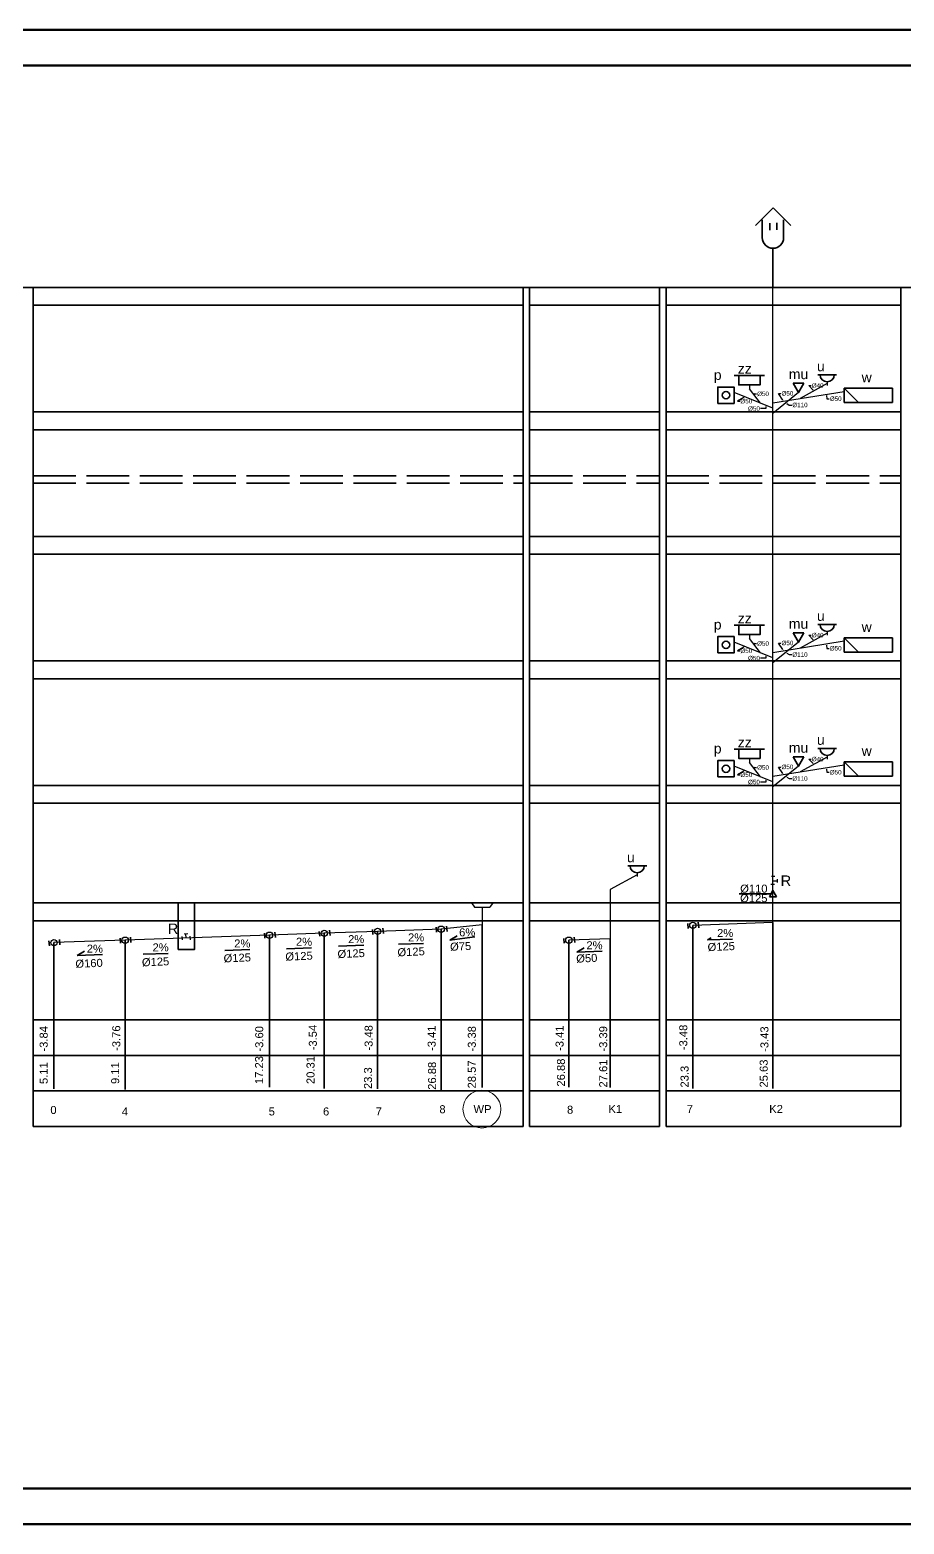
# Model space of a CAD drawing. Header units: millimetres. Extents: x 135 to 13042, y 991 to 8969.
# Drawn here: x 2754.3 to 3000, y 991 to 1411 of the extents above; entities that cross this region are included whole.
import ezdxf
from ezdxf import colors
from ezdxf.entities.mleader import LeaderData, LeaderLine
from ezdxf.math import Vec2, Vec3

# ---------------------------------------------------------------- set-up
doc = ezdxf.new("R2010")
doc.units = ezdxf.units.MM
doc.linetypes.add('ACAD_ISO02W100', pattern=[15, 12, -3])
doc.layers.add('kanalizacja', color=7, linetype='Continuous', true_color=0xb06239)
doc.layers.add('PDF _Geometria', color=7, linetype='Continuous')
doc.styles.add('numery działek', font='arial.ttf', dxfattribs={"height": 15})
doc.styles.get("Standard").update_dxf_attribs({"font": 'arial.ttf'})

msp = doc.modelspace()

# ---------------------------------------------------------------- linework, layer by layer
at = {"linetype": 'ByBlock', "lineweight": 70}
for p, q in [((3261.23, 1400.99), (2191.23, 1400.99)), ((2191.23, 1000.99), (3261.23, 1000.99))]:
    msp.add_line(p, q, dxfattribs=at)
at = {"linetype": 'ByBlock', "lineweight": 35}
for p, q in [((2958.21, 1356.03), (2963.16, 1360.98)), ((2963.16, 1360.98), (2968.11, 1356.03)), ((2960.11, 1352.6), (2960.11, 1357.6)), ((2962.21, 1356.7), (2962.21, 1354.68)), ((2964.17, 1356.75), (2964.17, 1354.76)), ((2966.11, 1352.6), (2966.11, 1357.6)), ((2963.11, 1338.6), (2963.11, 1349.6)), ((2892.87, 1102.75), (2892.87, 1338.6)), ((2931.25, 1102.75), (2931.25, 1338.6)), ((2999.04, 1102.75), (2999.04, 1338.6)), ((2996.67, 1236.11), (2996.67, 1240.11)), ((2894.72, 1233.6), (2931.25, 1233.6)), ((2933.1, 1233.6), (2999.04, 1233.6)), ((2894.72, 1228.6), (2931.25, 1228.6)), ((2933.1, 1228.6), (2999.04, 1228.6)), ((2996.67, 1201.26), (2996.67, 1205.26)), ((2755.18, 1198.6), (2892.87, 1198.6)), ((2894.72, 1198.6), (2931.25, 1198.6)), ((2933.1, 1198.6), (2999.04, 1198.6)), ((2755.18, 1193.6), (2892.87, 1193.6)), ((2894.72, 1193.6), (2931.25, 1193.6)), ((2933.1, 1193.6), (2999.04, 1193.6)), ((2962.61, 1168.19), (2953.6, 1168.19)), ((2963.11, 1169.05), (2962.11, 1167.32)), ((2964.11, 1167.32), (2963.11, 1169.05)), ((2755.18, 1165.6), (2892.87, 1165.6)), ((2892.87, 1165.6), (2892.87, 1160.6)), ((2894.72, 1165.6), (2931.25, 1165.6)), ((2933.1, 1165.6), (2999.04, 1165.6)), ((2962.11, 1167.32), (2964.11, 1167.32)), ((2892.87, 1160.6), (2755.18, 1160.6)), ((2881.36, 1159.44), (2881.36, 1113.68)), ((2894.72, 1160.6), (2931.25, 1160.6)), ((2933.1, 1160.6), (2999.04, 1160.6)), ((2939.29, 1158.44), (2939.17, 1159.81)), ((2940.58, 1159.29), (2940.58, 1113.44)), ((2942.1, 1160.16), (2942.24, 1158.64)), ((2963.11, 1160.07), (2963.11, 1113.41)), ((2762.54, 1155.3), (2762.67, 1153.78)), ((2779.73, 1154.28), (2779.61, 1155.65)), ((2781.02, 1155.13), (2781.02, 1113.14)), ((2782.54, 1156), (2782.67, 1154.48)), ((2820.31, 1155.69), (2820.19, 1157.07)), ((2821.6, 1156.54), (2821.6, 1113.8)), ((2823.12, 1157.42), (2823.26, 1155.9)), ((2835.7, 1156.23), (2835.58, 1157.6)), ((2836.99, 1157.08), (2836.99, 1113.47)), ((2838.51, 1157.96), (2838.65, 1156.44)), ((2850.67, 1156.75), (2850.55, 1158.13)), ((2851.97, 1157.6), (2851.97, 1113.31)), ((2853.48, 1158.48), (2853.62, 1156.96)), ((2868.57, 1157.38), (2868.45, 1158.75)), ((2869.86, 1158.23), (2869.86, 1113)), ((2871.38, 1159.1), (2871.52, 1157.58)), ((2872.31, 1155.16), (2874.37, 1156.36)), ((2879.31, 1156.03), (2872.31, 1155.16)), ((2904.45, 1154.27), (2904.33, 1155.64)), ((2905.74, 1155.12), (2905.74, 1113.85)), ((2907.26, 1155.99), (2907.39, 1154.47)), ((2917.38, 1155.52), (2917.38, 1113.72)), ((2944.74, 1155.2), (2945.77, 1155.79)), ((2951.78, 1155.45), (2944.74, 1155.2)), ((2759.73, 1153.58), (2759.61, 1154.95)), ((2761.02, 1154.43), (2761.02, 1113.34)), ((2767.57, 1150.81), (2769.63, 1152)), ((2774.62, 1151.06), (2767.57, 1150.81)), ((2793.11, 1151.41), (2786.06, 1151.16)), ((2816.06, 1152.51), (2809.01, 1152.26)), ((2833.42, 1153), (2826.38, 1152.74)), ((2848.07, 1153.73), (2841.03, 1153.48)), ((2864.92, 1154.22), (2857.88, 1153.97)), ((2908.01, 1151.76), (2910.07, 1152.95)), ((2915.06, 1152.01), (2908.01, 1151.76)), ((2755.18, 1132.75), (2892.87, 1132.75)), ((2894.72, 1132.75), (2931.25, 1132.75)), ((2933.1, 1132.75), (2999.04, 1132.75)), ((2755.18, 1122.75), (2892.87, 1122.75)), ((2894.72, 1122.75), (2931.25, 1122.75)), ((2933.1, 1122.75), (2999.04, 1122.75)), ((2755.18, 1112.75), (2892.87, 1112.75)), ((2894.72, 1112.75), (2931.25, 1112.75)), ((2933.1, 1112.75), (2999.04, 1112.75)), ((2755.18, 1102.75), (2892.87, 1102.75)), ((2894.72, 1102.75), (2931.25, 1102.75)), ((2933.1, 1102.75), (2999.04, 1102.75))]:
    msp.add_line(p, q, dxfattribs=at)
at = {"lineweight": 35}
for p, q in [((2325.14, 1338.6), (3211.55, 1338.6)), ((2755.18, 1333.6), (2892.87, 1333.6)), ((2894.72, 1333.6), (2931.25, 1333.6)), ((2933.1, 1333.6), (2999.04, 1333.6)), ((2953.47, 1313.83), (2952.22, 1313.83)), ((2959.49, 1313.83), (2960.74, 1313.83)), ((2971.78, 1311.67), (2968.78, 1311.67)), ((2968.78, 1311.67), (2970.28, 1309.07)), ((2970.28, 1309.07), (2971.78, 1311.67)), ((2981.01, 1314.06), (2975.68, 1314.06)), ((2983.14, 1306.27), (2983.14, 1310.27)), ((2983.14, 1310.27), (2996.67, 1310.27)), ((2983.14, 1310.27), (2987.14, 1306.27)), ((2996.67, 1306.27), (2983.14, 1306.27)), ((2996.67, 1310.27), (2996.67, 1306.27)), ((2755.18, 1303.6), (2892.87, 1303.6)), ((2894.72, 1303.6), (2931.25, 1303.6)), ((2933.1, 1303.6), (2999.04, 1303.6)), ((2755.18, 1298.6), (2892.87, 1298.6)), ((2894.72, 1298.6), (2931.25, 1298.6)), ((2933.1, 1298.6), (2999.04, 1298.6)), ((2755.18, 1268.6), (2892.87, 1268.6)), ((2894.72, 1268.6), (2931.25, 1268.6)), ((2933.1, 1268.6), (2999.04, 1268.6)), ((2755.18, 1263.6), (2892.87, 1263.6)), ((2894.72, 1263.6), (2931.25, 1263.6)), ((2933.1, 1263.6), (2999.04, 1263.6)), ((2953.47, 1243.67), (2952.22, 1243.67)), ((2959.49, 1243.67), (2960.74, 1243.67)), ((2981.01, 1243.9), (2975.68, 1243.9)), ((2971.78, 1241.51), (2968.78, 1241.51)), ((2968.78, 1241.51), (2970.28, 1238.91)), ((2970.28, 1238.91), (2971.78, 1241.51)), ((2983.14, 1236.11), (2983.14, 1240.11)), ((2983.14, 1240.11), (2996.67, 1240.11)), ((2983.14, 1240.11), (2987.14, 1236.11)), ((2996.67, 1236.11), (2983.14, 1236.11)), ((2755.18, 1233.6), (2892.87, 1233.6)), ((2755.18, 1228.6), (2892.87, 1228.6)), ((2953.47, 1208.83), (2952.22, 1208.83)), ((2959.49, 1208.83), (2960.74, 1208.83)), ((2971.78, 1206.67), (2968.78, 1206.67)), ((2968.78, 1206.67), (2970.28, 1204.07)), ((2970.28, 1204.07), (2971.78, 1206.67)), ((2981.01, 1209.05), (2975.68, 1209.05)), ((2983.14, 1201.26), (2983.14, 1205.26)), ((2983.14, 1205.26), (2996.67, 1205.26)), ((2983.14, 1205.26), (2987.14, 1201.26)), ((2996.67, 1201.26), (2983.14, 1201.26)), ((2927.61, 1176.04), (2922.29, 1176.04))]:
    msp.add_line(p, q, dxfattribs=at)
at = {"linetype": 'ACAD_ISO02W100', "lineweight": 35}
for p, q in [((2755.18, 1285.65), (2892.87, 1285.65)), ((2894.72, 1285.65), (2931.25, 1285.65)), ((2933.1, 1285.65), (2999.04, 1285.65)), ((2755.18, 1283.6), (2892.87, 1283.6)), ((2894.72, 1283.6), (2931.25, 1283.6)), ((2933.1, 1283.6), (2999.04, 1283.6))]:
    msp.add_line(p, q, dxfattribs=at)
at = {"linetype": 'ByBlock', "lineweight": 70}
msp.add_lwpolyline([(2171.23, 990.99), (2171.23, 1410.99), (3271.23, 1410.99), (3271.23, 990.99), (2171.23, 990.99)], dxfattribs=at)
at = {"lineweight": 35}
for points in [[(2755.18, 1102.75), (2755.18, 1193.6), (2755.18, 1198.6), (2755.18, 1228.6), (2755.18, 1233.6), (2755.18, 1263.6), (2755.18, 1268.6), (2755.18, 1298.6), (2755.18, 1303.6), (2755.18, 1333.6), (2755.18, 1338.6)], [(2894.72, 1102.75), (2894.72, 1193.6), (2894.72, 1198.6), (2894.72, 1228.6), (2894.72, 1233.6), (2894.72, 1263.6), (2894.72, 1268.6), (2894.72, 1298.6), (2894.72, 1303.6), (2894.72, 1333.6), (2894.72, 1338.6)], [(2933.1, 1102.75), (2933.1, 1193.6), (2933.1, 1198.6), (2933.1, 1228.6), (2933.1, 1233.6), (2933.1, 1263.6), (2933.1, 1268.6), (2933.1, 1298.6), (2933.1, 1303.6), (2933.1, 1333.6), (2933.1, 1338.6)]]:
    msp.add_lwpolyline(points, dxfattribs=at)
for points in [[(2947.6, 1306.01), (2952.19, 1306.01), (2952.19, 1310.61), (2947.6, 1310.61)], [(2959.49, 1313.83), (2953.47, 1313.83), (2953.47, 1311.2), (2959.49, 1311.2)], [(2959.49, 1243.67), (2953.47, 1243.67), (2953.47, 1241.04), (2959.49, 1241.04)], [(2947.6, 1235.85), (2952.19, 1235.85), (2952.19, 1240.45), (2947.6, 1240.45)], [(2947.6, 1201.01), (2952.19, 1201.01), (2952.19, 1205.61), (2947.6, 1205.61)], [(2959.49, 1208.83), (2953.47, 1208.83), (2953.47, 1206.2), (2959.49, 1206.2)]]:
    msp.add_lwpolyline(points, close=True, dxfattribs=at)
at = {"linetype": 'ByBlock', "lineweight": 35}
msp.add_lwpolyline([(2795.89, 1152.55), (2800.54, 1152.55), (2800.54, 1165.6), (2795.89, 1165.6)], close=True, dxfattribs=at)
at = {"lineweight": 35}
for centre in [(2949.9, 1308.31), (2949.9, 1238.15), (2949.9, 1203.31)]:
    msp.add_circle(centre, 1.04, dxfattribs=at)
at = {"linetype": 'ByBlock', "lineweight": 35}
msp.add_arc((2963.11, 1352.6), 3, 180, 0, dxfattribs=at)
at = {"lineweight": 35}
for centre in [(2978.34, 1314.06), (2978.34, 1243.9), (2978.34, 1209.05), (2924.94, 1176.04)]:
    msp.add_arc(centre, 2, 180, 0, dxfattribs=at)
at = {"layer": 'kanalizacja', "linetype": 'ByBlock', "lineweight": 25}
for p, q in [((2963.11, 1160.07), (2963.11, 1338.6)), ((2963.67, 1172.99), (2962.67, 1172.99)), ((2963.11, 1171.81), (2964.31, 1171.81)), ((2964.31, 1172.31), (2964.31, 1171.31)), ((2917.38, 1169.4), (2917.38, 1165.6)), ((2963.55, 1170.74), (2962.55, 1170.74)), ((2878.36, 1165.6), (2884.36, 1165.6)), ((2878.36, 1165.6), (2879.22, 1164.37)), ((2879.22, 1164.37), (2883.5, 1164.37)), ((2881.36, 1164.37), (2881.36, 1159.44)), ((2884.36, 1165.6), (2883.5, 1164.37)), ((2917.38, 1165.6), (2917.38, 1155.52)), ((2881.36, 1159.44), (2869.86, 1158.23)), ((2963.11, 1160.07), (2940.58, 1159.29)), ((2781.02, 1155.13), (2761.02, 1154.43)), ((2821.6, 1156.54), (2781.02, 1155.13)), ((2796.98, 1156.18), (2797.06, 1155.19)), ((2797.6, 1156.88), (2798.6, 1156.96)), ((2798.21, 1155.73), (2798.1, 1156.92)), ((2799.24, 1156.26), (2799.32, 1155.26)), ((2836.99, 1157.08), (2821.6, 1156.54)), ((2851.97, 1157.6), (2836.99, 1157.08)), ((2869.86, 1158.23), (2851.97, 1157.6)), ((2917.38, 1155.52), (2905.74, 1155.12))]:
    msp.add_line(p, q, dxfattribs=at)
at = {"layer": 'kanalizacja', "lineweight": 25}
for p, q in [((2956.48, 1311.2), (2956.48, 1310.08)), ((2978.34, 1311.56), (2970.77, 1307.41)), ((2978.34, 1312.06), (2978.34, 1311.06)), ((2963.11, 1304.65), (2952.19, 1309.03)), ((2959.59, 1306.06), (2956.48, 1310.08)), ((2963.11, 1306.19), (2983.14, 1309.38)), ((2970.28, 1309.07), (2963.11, 1303.21)), ((2956.48, 1241.04), (2956.48, 1239.92)), ((2959.59, 1235.91), (2956.48, 1239.92)), ((2963.11, 1236.03), (2983.14, 1239.22)), ((2978.34, 1241.4), (2970.77, 1237.25)), ((2978.34, 1241.9), (2978.34, 1240.9)), ((2963.11, 1234.49), (2952.19, 1238.87)), ((2970.28, 1238.91), (2963.11, 1233.06)), ((2956.48, 1206.2), (2956.48, 1205.07)), ((2978.34, 1206.55), (2970.77, 1202.41)), ((2978.34, 1207.05), (2978.34, 1206.05)), ((2963.11, 1199.65), (2952.19, 1204.03)), ((2959.59, 1201.06), (2956.48, 1205.07)), ((2963.11, 1201.19), (2983.14, 1204.38)), ((2970.28, 1204.07), (2963.11, 1198.21)), ((2924.94, 1173.54), (2917.38, 1169.4)), ((2924.94, 1174.04), (2924.94, 1173.04))]:
    msp.add_line(p, q, dxfattribs=at)
at = {"layer": 'kanalizacja', "linetype": 'ByBlock', "lineweight": 25}
for centre in [(2940.58, 1159.29), (2761.02, 1154.43), (2781.02, 1155.13), (2821.6, 1156.54), (2836.99, 1157.08), (2851.97, 1157.6), (2869.86, 1158.23), (2905.74, 1155.12)]:
    msp.add_circle(centre, 0.88, dxfattribs=at)
at = {"layer": 'PDF _Geometria', "lineweight": 9}
msp.add_circle((2881.3, 1107.64), 5.32, dxfattribs=at)

# ---------------------------------------------------------------- texts
at = {"lineweight": 35, "style": 'numery działek'}
for s, width, insert, char_height, attachment_point in [('p', 28.3408, (2948.66, 1315.41), 2.81, 3), ('zz', 28.3408, (2957.15, 1317.17), 2.812, 3), ('mu', 28.3408, (2973.02, 1315.64), 2.812, 3), ('u', 28.3408, (2977.65, 1317.85), 2.81, 3), ('w', 28.3408, (2990.87, 1314.73), 2.81, 3), ('p', 28.3408, (2948.66, 1245.25), 2.81, 3), ('zz', 28.3408, (2957.15, 1247.01), 2.812, 3), ('mu', 28.3408, (2973.02, 1245.48), 2.812, 3), ('u', 28.3408, (2977.65, 1247.69), 2.81, 3), ('w', 28.3408, (2990.87, 1244.57), 2.81, 3), ('p', 28.3408, (2948.66, 1210.41), 2.81, 3), ('zz', 28.3408, (2957.15, 1212.16), 2.812, 3), ('mu', 28.3408, (2973.02, 1210.63), 2.812, 3), ('u', 28.3408, (2977.65, 1212.85), 2.81, 3), ('w', 28.3408, (2990.87, 1209.73), 2.81, 3), ('u', 28.3408, (2924.25, 1179.83), 2.81, 3), ('%%C125', 48.7081, (2953.87, 1168.05), 2.25, 1), ('%%C110', 48.7081, (2953.89, 1170.74), 2.25, 1), ('2%', 48.7081, (2811.68, 1155.32), 2.25, 1), ('2%', 48.7081, (2829.04, 1155.81), 2.25, 1), ('2%', 48.7081, (2843.69, 1156.54), 2.25, 1), ('2%', 48.7081, (2860.54, 1157.03), 2.25, 1), ('6%', 48.7081, (2874.9, 1158.46), 2.25, 1), ('2%', 48.7081, (2947.4, 1158.26), 2.25, 1), ('2%', 48.7081, (2770.24, 1153.87), 2.25, 1), ('2%', 48.7081, (2788.73, 1154.22), 2.25, 1), ('2%', 48.7081, (2910.68, 1154.82), 2.25, 1)]:
    msp.add_mtext_dynamic_manual_height_columns(s, width=width, gutter_width=75, heights=[0], dxfattribs=dict(at, insert=insert, char_height=char_height, attachment_point=attachment_point))
at = {"lineweight": 35, "char_height": 2.25, "attachment_point": 1, "style": 'numery działek'}
for s, width, insert, rotation in [('%%C125', 48.7081, (2808.65, 1151.11), 2.4592), ('%%C125', 48.7081, (2826.01, 1151.6), 2.4592), ('%%C125', 48.7081, (2840.66, 1152.33), 2.4592), ('%%C125', 48.7081, (2857.51, 1152.82), 2.4592), ('%%C75', 48.7081, (2872.3, 1154.39), 2.4592), ('%%C50', 48.7081, (2907.76, 1151.05), 2.4592), ('%%C125', 48.7081, (2944.68, 1154.28), 2.4592), ('%%C160', 48.7081, (2766.99, 1149.59), 2.4592), ('%%C125', 48.7081, (2785.69, 1150.01), 2.4592), ('-3.84', 10.1349, (2757, 1123.82), 90), ('-3.76', 10.1349, (2777.41, 1124), 90), ('-3.60', 10.1349, (2817.59, 1123.82), 90), ('-3.54', 10.1349, (2832.65, 1124.17), 90), ('-3.48', 10.1349, (2848.33, 1124.08), 90), ('-3.41', 10.1349, (2866.05, 1123.99), 90), ('-3.38', 10.1349, (2877.34, 1123.82), 90), ('-3.41', 10.1349, (2902, 1124), 90), ('-3.39', 10.1349, (2914.27, 1123.82), 90), ('-3.48', 10.1349, (2936.77, 1124.21), 90), ('-3.43', 10.1349, (2959.58, 1123.73), 90), ('17.23', 10.1349, (2817.55, 1114.69), 90), ('20.31', 10.1349, (2832, 1114.69), 90), ('26.88', 10.1349, (2902.39, 1113.98), 90), ('27.61', 10.1349, (2914.27, 1113.71), 90), ('25.63', 10.1349, (2959.38, 1113.71), 90), ('5.11', 10.1349, (2757, 1114.69), 90), ('9.11', 10.1349, (2777.09, 1114.69), 90), ('23.3', 10.1349, (2848.15, 1113.28), 90), ('26.88', 10.1349, (2866.16, 1113.08), 90), ('28.57', 10.1349, (2877.34, 1113.46), 90), ('23.3', 10.1349, (2937.13, 1113.71), 90)]:
    msp.add_mtext_dynamic_manual_height_columns(s, width=width, gutter_width=75, heights=[0], dxfattribs=dict(at, insert=insert, rotation=rotation))
at = {"layer": 'kanalizacja', "linetype": 'ByBlock', "lineweight": 25, "char_height": 2.95, "attachment_point": 1, "style": 'numery działek'}
for insert in [(2965.26, 1173.32), (2792.99, 1159.8)]:
    msp.add_mtext_dynamic_manual_height_columns('R', width=4.6018, gutter_width=75, heights=[0], dxfattribs=dict(at, insert=insert))
at = {"layer": 'kanalizacja', "lineweight": 25, "char_height": 2.25, "attachment_point": 1, "style": 'numery działek'}
for s, insert in [('K1', (2916.87, 1108.81)), ('7', (2938.89, 1108.81)), ('K2', (2962.06, 1108.81)), ('0', (2760.01, 1108.53)), ('4', (2780.1, 1108.11)), ('5', (2821.37, 1108.11)), ('6', (2836.64, 1108.11)), ('7', (2851.45, 1108.11)), ('8', (2869.35, 1108.74)), ('WP', (2878.94, 1108.77)), ('8', (2905.22, 1108.6))]:
    msp.add_mtext_dynamic_manual_height_columns(s, width=48.7081, gutter_width=75, heights=[0], dxfattribs=dict(at, insert=insert))

# ---------------------------------------------------------------- leaders
at = {"linetype": 'ACAD_ISO02W100', "lineweight": 35}
ml = msp.add_multileader_mtext('Standard', dxfattribs=at)
ml.set_content('%%C40', color=256)
ml.set_leader_properties()
ml.build(insert=Vec2(0, 0))
ml.multileader.update_dxf_attribs({"arrow_head_size": 0.337})
ctx = ml.context
ctx.base_point, ctx.char_height, ctx.arrow_head_size, ctx.landing_gap_size, ctx.plane_origin = Vec3(2973.83, 1311.01), 1.262, 0.337, 0.168, Vec3(2974.6, 1309.51)
notes = []
notes.append((ctx, [(0, (1, 1, 0), (2973.16, 1311.01), (1, 0), 0.673, [(0, [(2974.6, 1309.51)], 0, [])])]))
ctx.mtext.insert, ctx.mtext.flow_direction = Vec3(2974, 1311.67), 5
ml = msp.add_multileader_mtext('Standard', dxfattribs=at)
ml.set_content('%%C50', color=256)
ml.set_leader_properties()
ml.build(insert=Vec2(0, 0))
ml.multileader.update_dxf_attribs({"arrow_head_size": 0.337})
ctx = ml.context
ctx.base_point, ctx.char_height, ctx.arrow_head_size, ctx.landing_gap_size, ctx.plane_origin = Vec3(2953.77, 1306.6), 1.262, 0.337, 0.168, Vec3(2955.21, 1307.82)
notes.append((ctx, [(0, (1, 1, 0), (2953.1, 1306.6), (1, 0), 0.673, [(0, [(2955.21, 1307.82)], 0, [])])]))
ctx.mtext.insert, ctx.mtext.flow_direction = Vec3(2953.94, 1307.26), 5
ml = msp.add_multileader_mtext('Standard', dxfattribs=at)
ml.set_content('%%C50', color=256)
ml.set_leader_properties()
ml.build(insert=Vec2(0, 0))
ml.multileader.update_dxf_attribs({"arrow_head_size": 0.337})
ctx = ml.context
ctx.base_point, ctx.char_height, ctx.arrow_head_size, ctx.landing_gap_size, ctx.plane_origin = Vec3(2958.48, 1308.67), 1.262, 0.337, 0.168, Vec3(2957.65, 1308.57)
notes.append((ctx, [(0, (1, 1, 0), (2957.81, 1308.67), (1, 0), 0.673, [(0, [(2957.65, 1308.57)], 0, [])])]))
ctx.mtext.insert, ctx.mtext.flow_direction = Vec3(2958.65, 1309.32), 5
ml = msp.add_multileader_mtext('Standard', dxfattribs=at)
ml.set_content('%%C50', color=256)
ml.set_leader_properties()
ml.build(insert=Vec2(0, 0))
ml.multileader.update_dxf_attribs({"arrow_head_size": 0.337})
ctx = ml.context
ctx.base_point, ctx.char_height, ctx.arrow_head_size, ctx.landing_gap_size, ctx.plane_origin = Vec3(2965.33, 1308.8), 1.262, 0.337, 0.168, Vec3(2966.08, 1306.66)
notes.append((ctx, [(0, (1, 1, 0), (2964.66, 1308.8), (1, 0), 0.673, [(0, [(2966.08, 1306.66)], 0, [])])]))
ctx.mtext.insert, ctx.mtext.flow_direction = Vec3(2965.5, 1309.46), 5
ml = msp.add_multileader_mtext('Standard', dxfattribs=at)
ml.set_content('%%C110', color=256)
ml.set_leader_properties()
ml.build(insert=Vec2(0, 0))
ml.multileader.update_dxf_attribs({"arrow_head_size": 0.337})
ctx = ml.context
ctx.base_point, ctx.char_height, ctx.arrow_head_size, ctx.landing_gap_size, ctx.plane_origin = Vec3(2968.37, 1305.53), 1.262, 0.337, 0.168, Vec3(2966.69, 1306.14)
notes.append((ctx, [(0, (1, 1, 0), (2967.7, 1305.53), (1, 0), 0.673, [(0, [(2966.69, 1306.14)], 0, [])])]))
ctx.mtext.insert, ctx.mtext.flow_direction = Vec3(2968.54, 1306.19), 5
ml = msp.add_multileader_mtext('Standard', dxfattribs=at)
ml.set_content('%%C50', color=256)
ml.set_leader_properties()
ml.build(insert=Vec2(0, 0))
ml.multileader.update_dxf_attribs({"arrow_head_size": 0.337})
ctx = ml.context
ctx.base_point, ctx.char_height, ctx.arrow_head_size, ctx.landing_gap_size, ctx.plane_origin = Vec3(2978.91, 1307.31), 1.262, 0.337, 0.168, Vec3(2978.08, 1308.57)
notes.append((ctx, [(0, (1, 1, 0), (2978.24, 1307.31), (1, 0), 0.673, [(0, [(2978.08, 1308.57)], 0, [])])]))
ctx.mtext.insert, ctx.mtext.flow_direction = Vec3(2979.08, 1307.96), 5
ml = msp.add_multileader_mtext('Standard', dxfattribs=at)
ml.set_content('%%C50', color=256)
ml.set_leader_properties()
ml.build(insert=Vec2(0, 0))
ml.multileader.update_dxf_attribs({"arrow_head_size": 0.337})
ctx = ml.context
ctx.base_point, ctx.char_height, ctx.arrow_head_size, ctx.landing_gap_size, ctx.plane_origin = Vec3(2956.08, 1304.56), 1.262, 0.337, 0.168, Vec3(2961.06, 1305.47)
ctx.text_align_type = 2
notes.append((ctx, [(1, (1, 1, 0), (2961.06, 1304.56), (-1, 0), 1.46, [(0, [(2961.06, 1305.47)], 0, [])])]))
ctx.mtext.insert, ctx.mtext.alignment, ctx.mtext.flow_direction = Vec3(2959.43, 1305.21), 3, 5
ml = msp.add_multileader_mtext('Standard', dxfattribs=at)
ml.set_content('%%C50', color=256)
ml.set_leader_properties()
ml.build(insert=Vec2(0, 0))
ml.multileader.update_dxf_attribs({"arrow_head_size": 0.337})
ctx = ml.context
ctx.base_point, ctx.char_height, ctx.arrow_head_size, ctx.landing_gap_size, ctx.plane_origin = Vec3(2958.48, 1238.51), 1.262, 0.337, 0.168, Vec3(2957.65, 1238.41)
notes.append((ctx, [(0, (1, 1, 0), (2957.81, 1238.51), (1, 0), 0.673, [(0, [(2957.65, 1238.41)], 0, [])])]))
ctx.mtext.insert, ctx.mtext.flow_direction = Vec3(2958.65, 1239.17), 5
ml = msp.add_multileader_mtext('Standard', dxfattribs=at)
ml.set_content('%%C50', color=256)
ml.set_leader_properties()
ml.build(insert=Vec2(0, 0))
ml.multileader.update_dxf_attribs({"arrow_head_size": 0.337})
ctx = ml.context
ctx.base_point, ctx.char_height, ctx.arrow_head_size, ctx.landing_gap_size, ctx.plane_origin = Vec3(2965.33, 1238.64), 1.262, 0.337, 0.168, Vec3(2966.08, 1236.51)
notes.append((ctx, [(0, (1, 1, 0), (2964.66, 1238.64), (1, 0), 0.673, [(0, [(2966.08, 1236.51)], 0, [])])]))
ctx.mtext.insert, ctx.mtext.flow_direction = Vec3(2965.5, 1239.3), 5
ml = msp.add_multileader_mtext('Standard', dxfattribs=at)
ml.set_content('%%C40', color=256)
ml.set_leader_properties()
ml.build(insert=Vec2(0, 0))
ml.multileader.update_dxf_attribs({"arrow_head_size": 0.337})
ctx = ml.context
ctx.base_point, ctx.char_height, ctx.arrow_head_size, ctx.landing_gap_size, ctx.plane_origin = Vec3(2973.83, 1240.85), 1.262, 0.337, 0.168, Vec3(2974.6, 1239.35)
notes.append((ctx, [(0, (1, 1, 0), (2973.16, 1240.85), (1, 0), 0.673, [(0, [(2974.6, 1239.35)], 0, [])])]))
ctx.mtext.insert, ctx.mtext.flow_direction = Vec3(2974, 1241.51), 5
ml = msp.add_multileader_mtext('Standard', dxfattribs=at)
ml.set_content('%%C50', color=256)
ml.set_leader_properties()
ml.build(insert=Vec2(0, 0))
ml.multileader.update_dxf_attribs({"arrow_head_size": 0.337})
ctx = ml.context
ctx.base_point, ctx.char_height, ctx.arrow_head_size, ctx.landing_gap_size, ctx.plane_origin = Vec3(2953.77, 1236.45), 1.262, 0.337, 0.168, Vec3(2955.21, 1237.66)
notes.append((ctx, [(0, (1, 1, 0), (2953.1, 1236.45), (1, 0), 0.673, [(0, [(2955.21, 1237.66)], 0, [])])]))
ctx.mtext.insert, ctx.mtext.flow_direction = Vec3(2953.94, 1237.1), 5
ml = msp.add_multileader_mtext('Standard', dxfattribs=at)
ml.set_content('%%C50', color=256)
ml.set_leader_properties()
ml.build(insert=Vec2(0, 0))
ml.multileader.update_dxf_attribs({"arrow_head_size": 0.337})
ctx = ml.context
ctx.base_point, ctx.char_height, ctx.arrow_head_size, ctx.landing_gap_size, ctx.plane_origin = Vec3(2956.08, 1234.4), 1.262, 0.337, 0.168, Vec3(2961.06, 1235.32)
ctx.text_align_type = 2
notes.append((ctx, [(1, (1, 1, 0), (2961.06, 1234.4), (-1, 0), 1.46, [(0, [(2961.06, 1235.32)], 0, [])])]))
ctx.mtext.insert, ctx.mtext.alignment, ctx.mtext.flow_direction = Vec3(2959.43, 1235.05), 3, 5
ml = msp.add_multileader_mtext('Standard', dxfattribs=at)
ml.set_content('%%C110', color=256)
ml.set_leader_properties()
ml.build(insert=Vec2(0, 0))
ml.multileader.update_dxf_attribs({"arrow_head_size": 0.337})
ctx = ml.context
ctx.base_point, ctx.char_height, ctx.arrow_head_size, ctx.landing_gap_size, ctx.plane_origin = Vec3(2968.37, 1235.38), 1.262, 0.337, 0.168, Vec3(2966.69, 1235.98)
notes.append((ctx, [(0, (1, 1, 0), (2967.7, 1235.38), (1, 0), 0.673, [(0, [(2966.69, 1235.98)], 0, [])])]))
ctx.mtext.insert, ctx.mtext.flow_direction = Vec3(2968.54, 1236.03), 5
ml = msp.add_multileader_mtext('Standard', dxfattribs=at)
ml.set_content('%%C50', color=256)
ml.set_leader_properties()
ml.build(insert=Vec2(0, 0))
ml.multileader.update_dxf_attribs({"arrow_head_size": 0.337})
ctx = ml.context
ctx.base_point, ctx.char_height, ctx.arrow_head_size, ctx.landing_gap_size, ctx.plane_origin = Vec3(2978.91, 1237.15), 1.262, 0.337, 0.168, Vec3(2978.08, 1238.41)
notes.append((ctx, [(0, (1, 1, 0), (2978.24, 1237.15), (1, 0), 0.673, [(0, [(2978.08, 1238.41)], 0, [])])]))
ctx.mtext.insert, ctx.mtext.flow_direction = Vec3(2979.08, 1237.81), 5
ml = msp.add_multileader_mtext('Standard', dxfattribs=at)
ml.set_content('%%C40', color=256)
ml.set_leader_properties()
ml.build(insert=Vec2(0, 0))
ml.multileader.update_dxf_attribs({"arrow_head_size": 0.337})
ctx = ml.context
ctx.base_point, ctx.char_height, ctx.arrow_head_size, ctx.landing_gap_size, ctx.plane_origin = Vec3(2973.83, 1206.01), 1.262, 0.337, 0.168, Vec3(2974.6, 1204.5)
notes.append((ctx, [(0, (1, 1, 0), (2973.16, 1206.01), (1, 0), 0.673, [(0, [(2974.6, 1204.5)], 0, [])])]))
ctx.mtext.insert, ctx.mtext.flow_direction = Vec3(2974, 1206.66), 5
ml = msp.add_multileader_mtext('Standard', dxfattribs=at)
ml.set_content('%%C50', color=256)
ml.set_leader_properties()
ml.build(insert=Vec2(0, 0))
ml.multileader.update_dxf_attribs({"arrow_head_size": 0.337})
ctx = ml.context
ctx.base_point, ctx.char_height, ctx.arrow_head_size, ctx.landing_gap_size, ctx.plane_origin = Vec3(2953.77, 1201.6), 1.262, 0.337, 0.168, Vec3(2955.21, 1202.82)
notes.append((ctx, [(0, (1, 1, 0), (2953.1, 1201.6), (1, 0), 0.673, [(0, [(2955.21, 1202.82)], 0, [])])]))
ctx.mtext.insert, ctx.mtext.flow_direction = Vec3(2953.94, 1202.26), 5
ml = msp.add_multileader_mtext('Standard', dxfattribs=at)
ml.set_content('%%C50', color=256)
ml.set_leader_properties()
ml.build(insert=Vec2(0, 0))
ml.multileader.update_dxf_attribs({"arrow_head_size": 0.337})
ctx = ml.context
ctx.base_point, ctx.char_height, ctx.arrow_head_size, ctx.landing_gap_size, ctx.plane_origin = Vec3(2958.48, 1203.66), 1.262, 0.337, 0.168, Vec3(2957.65, 1203.57)
notes.append((ctx, [(0, (1, 1, 0), (2957.81, 1203.66), (1, 0), 0.673, [(0, [(2957.65, 1203.57)], 0, [])])]))
ctx.mtext.insert, ctx.mtext.flow_direction = Vec3(2958.65, 1204.32), 5
ml = msp.add_multileader_mtext('Standard', dxfattribs=at)
ml.set_content('%%C50', color=256)
ml.set_leader_properties()
ml.build(insert=Vec2(0, 0))
ml.multileader.update_dxf_attribs({"arrow_head_size": 0.337})
ctx = ml.context
ctx.base_point, ctx.char_height, ctx.arrow_head_size, ctx.landing_gap_size, ctx.plane_origin = Vec3(2965.33, 1203.8), 1.262, 0.337, 0.168, Vec3(2966.08, 1201.66)
notes.append((ctx, [(0, (1, 1, 0), (2964.66, 1203.8), (1, 0), 0.673, [(0, [(2966.08, 1201.66)], 0, [])])]))
ctx.mtext.insert, ctx.mtext.flow_direction = Vec3(2965.5, 1204.46), 5
ml = msp.add_multileader_mtext('Standard', dxfattribs=at)
ml.set_content('%%C110', color=256)
ml.set_leader_properties()
ml.build(insert=Vec2(0, 0))
ml.multileader.update_dxf_attribs({"arrow_head_size": 0.337})
ctx = ml.context
ctx.base_point, ctx.char_height, ctx.arrow_head_size, ctx.landing_gap_size, ctx.plane_origin = Vec3(2968.37, 1200.53), 1.262, 0.337, 0.168, Vec3(2966.69, 1201.14)
notes.append((ctx, [(0, (1, 1, 0), (2967.7, 1200.53), (1, 0), 0.673, [(0, [(2966.69, 1201.14)], 0, [])])]))
ctx.mtext.insert, ctx.mtext.flow_direction = Vec3(2968.54, 1201.19), 5
ml = msp.add_multileader_mtext('Standard', dxfattribs=at)
ml.set_content('%%C50', color=256)
ml.set_leader_properties()
ml.build(insert=Vec2(0, 0))
ml.multileader.update_dxf_attribs({"arrow_head_size": 0.337})
ctx = ml.context
ctx.base_point, ctx.char_height, ctx.arrow_head_size, ctx.landing_gap_size, ctx.plane_origin = Vec3(2978.91, 1202.31), 1.262, 0.337, 0.168, Vec3(2978.08, 1203.57)
notes.append((ctx, [(0, (1, 1, 0), (2978.24, 1202.31), (1, 0), 0.673, [(0, [(2978.08, 1203.57)], 0, [])])]))
ctx.mtext.insert, ctx.mtext.flow_direction = Vec3(2979.08, 1202.96), 5
ml = msp.add_multileader_mtext('Standard', dxfattribs=at)
ml.set_content('%%C50', color=256)
ml.set_leader_properties()
ml.build(insert=Vec2(0, 0))
ml.multileader.update_dxf_attribs({"arrow_head_size": 0.337})
ctx = ml.context
ctx.base_point, ctx.char_height, ctx.arrow_head_size, ctx.landing_gap_size, ctx.plane_origin = Vec3(2956.08, 1199.55), 1.262, 0.337, 0.168, Vec3(2961.06, 1200.47)
ctx.text_align_type = 2
notes.append((ctx, [(1, (1, 1, 0), (2961.06, 1199.55), (-1, 0), 1.46, [(0, [(2961.06, 1200.47)], 0, [])])]))
ctx.mtext.insert, ctx.mtext.alignment, ctx.mtext.flow_direction = Vec3(2959.43, 1200.21), 3, 5
for ctx, leaders in notes:
    for number, flags, end, landing, length, lines in leaders:
        leader = LeaderData()
        leader.index, (leader.has_last_leader_line, leader.has_dogleg_vector, leader.attachment_direction) = number, flags
        leader.last_leader_point, leader.dogleg_vector, leader.dogleg_length = Vec3(end), Vec3(landing), length
        for number, points, colour, breaks in lines:
            line = LeaderLine()
            line.index, line.vertices, line.color, line.breaks = number, Vec3.list(points), colors.encode_raw_color(colour), breaks
            leader.lines.append(line)
        ctx.leaders.append(leader)

doc.saveas('drawing.dxf')
